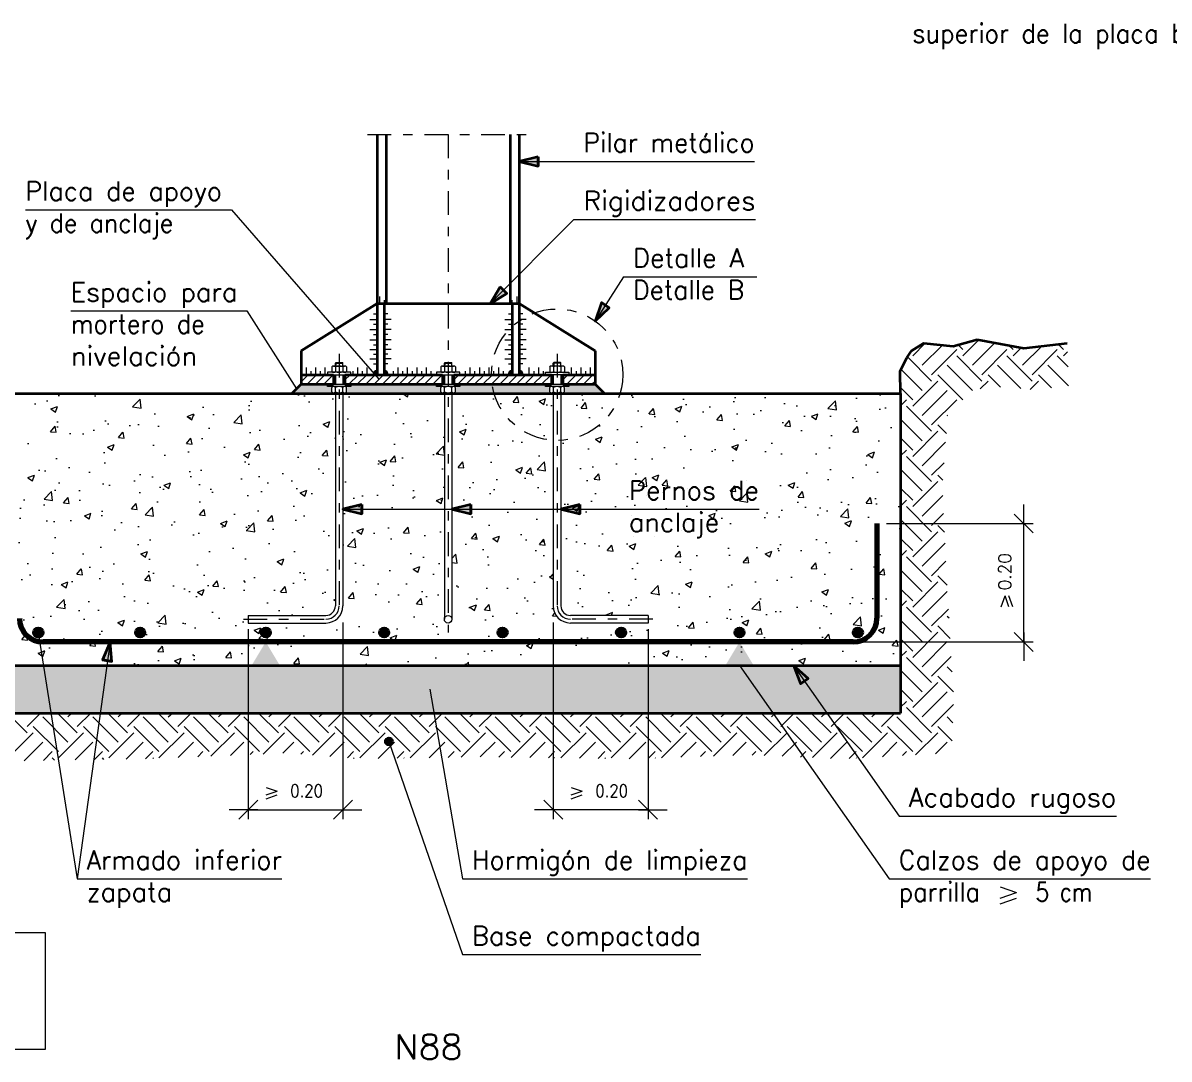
# Model space of a CAD drawing. Header units: millimetres. Extents: x -252 to 259, y -4 to 137.
# Drawn here: x -151.05 to -138.96, y 90.04 to 100.97 of the extents above; entities that cross this region are included whole.
import ezdxf
from ezdxf.enums import TextEntityAlignment as Align

# ---------------------------------------------------------------- set-up
doc = ezdxf.new("R2010")
doc.units = ezdxf.units.MM
doc.linetypes.add('DASHDOT', pattern=[0.5, 0.25, -0.125, 0, -0.125])
for name, color, linetype, lineweight in [('0-CYPE0', 1, 'Continuous', 13), ('0-CYPE1', 2, 'Continuous', 18), ('0-CYPE2', 4, 'Continuous', 35), ('0-CYPE4', 6, 'Continuous', 70), ('CIM_REFEREN', 2, 'Continuous', 0), ('TABLAS', 1, 'Continuous', 0)]:
    doc.layers.add(name, color=color, linetype=linetype, lineweight=lineweight)
doc.styles.add('CYPETXT', font='romans__.ttf', dxfattribs={"height": 0.2})

msp = doc.modelspace()

# ---------------------------------------------------------------- hatches: boundary and pattern name
at = {"layer": '0-CYPE0'}
h = msp.add_hatch(dxfattribs=at)
h.set_pattern_fill('ID2', color=256, style=0, pattern_type=2)
h.set_pattern_definition([(0, (-158.497986, 8.530173), (0.01094, 0.021875), [0, -0.021875])])
h.paths.add_polyline_path([(-145.014, 97.162), (-145.291, 97.162), (-145.291, 97.136), (-145.337, 97.127), (-145.337, 97.062), (-144.914, 97.062)], flags=0)
h.paths.add_polyline_path([(-145.538, 97.162), (-146.441, 97.162), (-146.441, 97.136), (-146.487, 97.127), (-146.487, 97.071), (-145.492, 97.071), (-145.492, 97.127), (-145.538, 97.136)], flags=0)
h.paths.add_polyline_path([(-146.688, 97.162), (-147.591, 97.162), (-147.591, 97.136), (-147.637, 97.127), (-147.637, 97.062), (-146.642, 97.062), (-146.642, 97.127), (-146.688, 97.136)], flags=0)
h.paths.add_polyline_path([(-147.838, 97.162), (-148.114, 97.162), (-148.214, 97.062), (-147.792, 97.062), (-147.792, 97.127), (-147.838, 97.136)], flags=0)
h = msp.add_hatch(dxfattribs=at)
h.set_pattern_fill('ID3', color=256, style=0, pattern_type=2)
h.set_pattern_definition([(50, (-158.498, 8.5302), (0.71726, -0.06275), [0.075, -0.825]), (355, (-158.498, 8.5302), (-0.13875, 0.75219), [0.06, -0.66]), (100.4514, (-158.4382, 8.52494), (0.57851, 0.68944), [0.06374, -0.70114]), (46.1842, (-158.498, 8.7302), (1.06724, -0.16552), [0.1125, -1.2375]), (96.6356, (-158.409, 8.7164), (0.934665, 0.97412), [0.09561, -1.051715]), (351.1842, (-158.498, 8.7302), (0.93466, 0.97412), [0.09, -0.99]), (21, (-158.398, 8.6802), (0.596905, -0.40262), [0.075, -0.825]), (326, (-158.398, 8.6802), (0.243315, 0.72515), [0.06, -0.66]), (71.4514, (-158.34825, 8.6466), (0.840225, 0.32253), [0.06374, -0.70114]), (37.49997, (-158.49799, 8.53017), (0.01216, 0.332895), [0, -0.652, 0, -0.67, 0, -0.6625]), (7.5, (-158.498, 8.53017), (0.26307, 0.39441), [0, -0.382, 0, -0.637, 0, -0.2525]), (327.49998, (-158.72099, 8.53017), (0.53382, -0.022555), [0, -0.25, 0, -0.78, 0, -1.035]), (317.5, (-158.821, 8.53017), (0.583185, 0.100105), [0, -0.325, 0, -0.518, 0, -0.735])])
h.paths.add_polyline_path([(-144.454, 94.441), (-145.454, 94.441), (-145.454, 94.191), (-144.454, 94.191)], flags=0)
h.paths.add_polyline_path([(-145.454, 94.441), (-147.674, 94.441), (-147.674, 94.191), (-145.454, 94.191)], flags=0)
h.paths.add_polyline_path([(-144.75, 97.062), (-145.374, 97.062), (-145.374, 96.569), (-145.235, 96.591), (-145.103, 96.641), (-144.984, 96.717), (-144.883, 96.815), (-144.804, 96.931)], flags=0)
h.paths.add_polyline_path([(-145.454, 97.062), (-146.079, 97.062), (-146.025, 96.931), (-145.946, 96.815), (-145.845, 96.717), (-145.726, 96.641), (-145.594, 96.591), (-145.454, 96.569)], flags=0)
h.paths.add_polyline_path([(-145.454, 96.569), (-145.594, 96.591), (-145.726, 96.641), (-145.845, 96.717), (-145.946, 96.815), (-146.025, 96.931), (-146.079, 97.062), (-146.524, 97.062), (-146.524, 95.842), (-145.454, 95.842)], flags=0)
h.paths.add_polyline_path([(-146.604, 97.062), (-147.674, 97.062), (-147.674, 95.842), (-146.604, 95.842)], flags=0)
h.paths.add_polyline_path([(-147.674, 94.441), (-148.674, 94.441), (-148.674, 94.191), (-147.674, 94.191)], flags=0)
h.paths.add_polyline_path([(-148.674, 94.441), (-150.13, 94.441), (-150.165, 94.191), (-148.674, 94.191)], flags=0)
h.paths.add_polyline_path([(-150.13, 94.441), (-150.839, 94.441), (-150.874, 94.443), (-150.834, 94.191), (-150.165, 94.191)], flags=0)
h.paths.add_polyline_path([(-142.264, 94.541), (-142.264, 94.546), (-142.262, 94.551), (-142.26, 94.555), (-142.256, 94.559), (-142.252, 94.562), (-142.247, 94.565), (-142.242, 94.566), (-142.237, 94.566), (-142.232, 94.565), (-142.227, 94.562), (-142.223, 94.559), (-142.219, 94.555), (-142.217, 94.551), (-142.215, 94.546), (-142.214, 94.541), (-142.215, 94.536), (-142.217, 94.531), (-142.219, 94.526), (-142.223, 94.522), (-142.227, 94.519), (-142.232, 94.517), (-142.237, 94.516), (-142.242, 94.516), (-142.247, 94.517), (-142.252, 94.519), (-142.256, 94.522), (-142.26, 94.526), (-142.262, 94.531), (-142.264, 94.536)], flags=0)
h.paths.add_polyline_path([(-143.514, 94.541), (-143.514, 94.546), (-143.512, 94.551), (-143.51, 94.555), (-143.506, 94.559), (-143.502, 94.562), (-143.497, 94.565), (-143.492, 94.566), (-143.487, 94.566), (-143.482, 94.565), (-143.477, 94.562), (-143.473, 94.559), (-143.469, 94.555), (-143.467, 94.551), (-143.465, 94.546), (-143.464, 94.541), (-143.465, 94.536), (-143.467, 94.531), (-143.469, 94.526), (-143.473, 94.522), (-143.477, 94.519), (-143.482, 94.517), (-143.487, 94.516), (-143.492, 94.516), (-143.497, 94.517), (-143.502, 94.519), (-143.506, 94.522), (-143.51, 94.526), (-143.512, 94.531), (-143.514, 94.536)], flags=0)
h.paths.add_polyline_path([(-144.714, 94.541), (-144.715, 94.536), (-144.717, 94.531), (-144.719, 94.526), (-144.723, 94.522), (-144.727, 94.519), (-144.732, 94.517), (-144.737, 94.516), (-144.742, 94.516), (-144.747, 94.517), (-144.752, 94.519), (-144.756, 94.522), (-144.76, 94.526), (-144.762, 94.531), (-144.764, 94.536), (-144.764, 94.541), (-144.764, 94.546), (-144.762, 94.551), (-144.76, 94.555), (-144.756, 94.559), (-144.752, 94.562), (-144.747, 94.565), (-144.742, 94.566), (-144.737, 94.566), (-144.732, 94.565), (-144.727, 94.562), (-144.723, 94.559), (-144.719, 94.555), (-144.717, 94.551), (-144.715, 94.546)], flags=0)
h.paths.add_polyline_path([(-145.964, 94.541), (-145.965, 94.536), (-145.967, 94.531), (-145.969, 94.526), (-145.973, 94.522), (-145.977, 94.519), (-145.982, 94.517), (-145.987, 94.516), (-145.992, 94.516), (-145.997, 94.517), (-146.002, 94.519), (-146.006, 94.522), (-146.01, 94.526), (-146.012, 94.531), (-146.014, 94.536), (-146.014, 94.541), (-146.014, 94.546), (-146.012, 94.551), (-146.01, 94.555), (-146.006, 94.559), (-146.002, 94.562), (-145.997, 94.565), (-145.992, 94.566), (-145.987, 94.566), (-145.982, 94.565), (-145.977, 94.562), (-145.973, 94.559), (-145.969, 94.555), (-145.967, 94.551), (-145.965, 94.546)], flags=0)
h.paths.add_polyline_path([(-147.214, 94.541), (-147.215, 94.536), (-147.217, 94.531), (-147.219, 94.526), (-147.223, 94.522), (-147.227, 94.519), (-147.232, 94.517), (-147.237, 94.516), (-147.242, 94.516), (-147.247, 94.517), (-147.252, 94.519), (-147.256, 94.522), (-147.26, 94.526), (-147.262, 94.531), (-147.264, 94.536), (-147.264, 94.541), (-147.264, 94.546), (-147.262, 94.551), (-147.26, 94.555), (-147.256, 94.559), (-147.252, 94.562), (-147.247, 94.565), (-147.242, 94.566), (-147.237, 94.566), (-147.232, 94.565), (-147.227, 94.562), (-147.223, 94.559), (-147.219, 94.555), (-147.217, 94.551), (-147.215, 94.546)], flags=0)
h.paths.add_polyline_path([(-148.464, 94.541), (-148.465, 94.536), (-148.467, 94.531), (-148.469, 94.526), (-148.473, 94.522), (-148.477, 94.519), (-148.482, 94.517), (-148.487, 94.516), (-148.492, 94.516), (-148.497, 94.517), (-148.502, 94.519), (-148.506, 94.522), (-148.51, 94.526), (-148.512, 94.531), (-148.514, 94.536), (-148.514, 94.541), (-148.514, 94.546), (-148.512, 94.551), (-148.51, 94.555), (-148.506, 94.559), (-148.502, 94.562), (-148.497, 94.565), (-148.492, 94.566), (-148.487, 94.566), (-148.482, 94.565), (-148.477, 94.562), (-148.473, 94.559), (-148.469, 94.555), (-148.467, 94.551), (-148.465, 94.546)], flags=0)
h.paths.add_polyline_path([(-149.789, 94.541), (-149.79, 94.536), (-149.792, 94.531), (-149.794, 94.526), (-149.798, 94.522), (-149.802, 94.519), (-149.807, 94.517), (-149.812, 94.516), (-149.817, 94.516), (-149.822, 94.517), (-149.827, 94.519), (-149.831, 94.522), (-149.835, 94.526), (-149.837, 94.531), (-149.839, 94.536), (-149.839, 94.541), (-149.839, 94.546), (-149.837, 94.551), (-149.835, 94.555), (-149.831, 94.559), (-149.827, 94.562), (-149.822, 94.565), (-149.817, 94.566), (-149.812, 94.566), (-149.807, 94.565), (-149.802, 94.562), (-149.798, 94.559), (-149.794, 94.555), (-149.792, 94.551), (-149.79, 94.546)], flags=0)
h.paths.add_polyline_path([(-147.754, 97.062), (-151.339, 97.062), (-151.339, 94.191), (-150.834, 94.191), (-150.886, 94.516), (-150.891, 94.516), (-150.896, 94.517), (-150.901, 94.519), (-150.906, 94.522), (-150.909, 94.526), (-150.912, 94.53), (-150.914, 94.535), (-150.914, 94.541), (-150.914, 94.546), (-150.912, 94.551), (-150.91, 94.555), (-150.906, 94.559), (-150.902, 94.562), (-150.897, 94.565), (-150.892, 94.566), (-150.887, 94.566), (-150.882, 94.565), (-150.877, 94.562), (-150.873, 94.559), (-150.869, 94.555), (-150.867, 94.551), (-150.865, 94.546), (-150.864, 94.541), (-150.865, 94.536), (-150.866, 94.531), (-150.869, 94.526), (-150.872, 94.523), (-150.876, 94.52), (-150.881, 94.517), (-150.886, 94.516), (-150.874, 94.443), (-150.839, 94.441), (-144.454, 94.441), (-144.454, 94.191), (-141.789, 94.191), (-141.789, 97.062), (-144.75, 97.062), (-144.804, 96.931), (-144.883, 96.815), (-144.984, 96.717), (-145.103, 96.641), (-145.235, 96.591), (-145.374, 96.569), (-145.374, 94.821), (-145.372, 94.798), (-145.365, 94.777), (-145.353, 94.758), (-145.337, 94.743), (-145.318, 94.731), (-145.297, 94.723), (-145.274, 94.721), (-144.454, 94.721), (-144.454, 94.641), (-145.274, 94.641), (-145.315, 94.645), (-145.353, 94.659), (-145.387, 94.68), (-145.415, 94.709), (-145.437, 94.743), (-145.45, 94.781), (-145.454, 94.821), (-145.454, 95.842), (-146.524, 95.842), (-146.524, 94.681), (-146.525, 94.672), (-146.528, 94.664), (-146.532, 94.657), (-146.538, 94.651), (-146.544, 94.646), (-146.552, 94.643), (-146.56, 94.641), (-146.569, 94.641), (-146.577, 94.643), (-146.584, 94.646), (-146.591, 94.651), (-146.597, 94.657), (-146.601, 94.664), (-146.604, 94.672), (-146.604, 94.681), (-146.604, 95.842), (-147.674, 95.842), (-147.674, 94.821), (-147.679, 94.781), (-147.692, 94.743), (-147.714, 94.709), (-147.742, 94.68), (-147.776, 94.659), (-147.814, 94.645), (-147.854, 94.641), (-148.674, 94.641), (-148.674, 94.721), (-147.854, 94.721), (-147.832, 94.723), (-147.811, 94.731), (-147.792, 94.743), (-147.776, 94.758), (-147.764, 94.777), (-147.757, 94.798), (-147.754, 94.821)], flags=0)
h = msp.add_hatch(dxfattribs=at)
h.set_pattern_fill('ID4', color=256, style=0, pattern_type=2)
h.set_pattern_definition([(37.49997, (-158.49799, 8.53017), (-0.004725, 0.14451), [0, -0.114, 0, -0.1275, 0, -0.121875]), (7.50002, (-158.49799, 8.53017), (0.132735, 0.21166), [0, -0.0615, 0, -0.10275, 0, -0.039375]), (327.49998, (-158.59024, 8.53017), (0.23356, 0.000425), [0, -0.0375, 0, -0.135, 0, -0.17625]), (317.49998, (-158.59024, 8.53017), (0.22546, 0.065825), [0, -0.01875, 0, -0.0885, 0, -0.10125])])
h.paths.add_polyline_path([(-141.789, 94.191), (-142.92, 94.191), (-142.569, 93.691), (-141.789, 93.691)], flags=0)
h.paths.add_polyline_path([(-142.92, 94.191), (-143.489, 94.191), (-143.138, 93.691), (-142.569, 93.691)], flags=0)
h.paths.add_polyline_path([(-143.489, 94.191), (-144.454, 94.191), (-144.454, 93.691), (-143.138, 93.691)], flags=0)
h.paths.add_polyline_path([(-144.454, 94.191), (-145.454, 94.191), (-145.454, 93.691), (-144.454, 93.691)], flags=0)
h.paths.add_polyline_path([(-145.454, 94.191), (-147.674, 94.191), (-147.674, 93.691), (-145.454, 93.691)], flags=0)
h.paths.add_polyline_path([(-147.674, 94.191), (-148.674, 94.191), (-148.674, 93.691), (-147.674, 93.691)], flags=0)
h.paths.add_polyline_path([(-148.674, 94.191), (-150.165, 94.191), (-150.235, 93.691), (-148.674, 93.691)], flags=0)
h.paths.add_polyline_path([(-150.165, 94.191), (-150.834, 94.191), (-150.755, 93.691), (-150.235, 93.691)], flags=0)
h.paths.add_polyline_path([(-150.834, 94.191), (-151.339, 94.191), (-151.339, 93.691), (-150.755, 93.691)], flags=0)
at = {"layer": '0-CYPE1'}
h = msp.add_hatch(color=256, dxfattribs=at)
edge = h.paths.add_edge_path(flags=0)
edge.add_line((-147.314, 97.262), (-147.314, 97.304))
edge.add_arc((-147.314, 97.262), 0.0422, 90, 180)
edge.add_line((-147.357, 97.262), (-147.314, 97.262))
h = msp.add_hatch(color=256, dxfattribs=at)
edge = h.paths.add_edge_path(flags=0)
edge.add_line((-147.239, 97.262), (-147.197, 97.262))
edge.add_arc((-147.239, 97.262), 0.0422, 360, 450)
edge.add_line((-147.239, 97.304), (-147.239, 97.262))
h = msp.add_hatch(color=256, dxfattribs=at)
edge = h.paths.add_edge_path(flags=0)
edge.add_line((-145.889, 97.262), (-145.889, 97.304))
edge.add_arc((-145.889, 97.262), 0.0422, 90, 180)
edge.add_line((-145.932, 97.262), (-145.889, 97.262))
h = msp.add_hatch(color=256, dxfattribs=at)
edge = h.paths.add_edge_path(flags=0)
edge.add_line((-145.814, 97.262), (-145.772, 97.262))
edge.add_arc((-145.814, 97.262), 0.0422, 360, 450)
edge.add_line((-145.814, 97.304), (-145.814, 97.262))
at = {"layer": '0-CYPE2'}
for points in [[(-145.615, 99.562), (-145.815, 99.512), (-145.615, 99.462)], [(-146.014, 98.188), (-146.119, 98.011), (-145.943, 98.118)], [(-144.947, 98.023), (-145.013, 97.828), (-144.863, 97.969)], [(-147.475, 95.892), (-147.675, 95.842), (-147.475, 95.792)], [(-146.324, 95.892), (-146.524, 95.842), (-146.324, 95.792)], [(-145.174, 95.892), (-145.374, 95.842), (-145.174, 95.792)], [(-150.114, 94.235), (-150.13, 94.441), (-150.213, 94.252)], [(-142.764, 94.056), (-142.92, 94.191), (-142.846, 93.998)]]:
    msp.add_hatch(color=256, dxfattribs=at).paths.add_polyline_path(points, flags=0)
h = msp.add_hatch(color=256, dxfattribs=at)
edge = h.paths.add_edge_path(flags=0)
edge.add_arc((-150.889, 94.541), 0.05, 0, 360)
h = msp.add_hatch(color=256, dxfattribs=at)
edge = h.paths.add_edge_path(flags=0)
edge.add_arc((-149.814, 94.541), 0.05, 0, 360)
h = msp.add_hatch(color=256, dxfattribs=at)
edge = h.paths.add_edge_path(flags=0)
edge.add_arc((-148.489, 94.541), 0.05, 0, 360)
h = msp.add_hatch(color=256, dxfattribs=at)
edge = h.paths.add_edge_path(flags=0)
edge.add_arc((-147.239, 94.541), 0.05, 0, 360)
h = msp.add_hatch(color=256, dxfattribs=at)
edge = h.paths.add_edge_path(flags=0)
edge.add_arc((-145.989, 94.541), 0.05, 0, 360)
h = msp.add_hatch(color=256, dxfattribs=at)
edge = h.paths.add_edge_path(flags=0)
edge.add_arc((-144.739, 94.541), 0.05, 0, 360)
h = msp.add_hatch(color=256, dxfattribs=at)
edge = h.paths.add_edge_path(flags=0)
edge.add_arc((-143.489, 94.541), 0.05, 0, 360)
h = msp.add_hatch(color=256, dxfattribs=at)
edge = h.paths.add_edge_path(flags=0)
edge.add_arc((-142.239, 94.541), 0.05, 0, 360)
h = msp.add_hatch(color=256, dxfattribs=at)
edge = h.paths.add_edge_path(flags=0)
edge.add_arc((-147.189, 93.391), 0.0375, 0, 360)

# ---------------------------------------------------------------- linework, layer by layer
at = {"layer": '0-CYPE0'}
for p, q in [((-141.131, 97.46), (-140.962, 97.629)), ((-141.661, 97.46), (-141.529, 97.593)), ((-141.562, 97.361), (-141.347, 97.575)), ((-141.462, 97.262), (-141.197, 97.527)), ((-141.131, 97.527), (-141.182, 97.578)), ((-141.031, 97.361), (-140.794, 97.598)), ((-140.932, 97.262), (-140.667, 97.527)), ((-140.6, 97.527), (-140.645, 97.571)), ((-140.6, 97.46), (-140.514, 97.547)), ((-140.501, 97.361), (-140.298, 97.564)), ((-140.401, 97.262), (-140.136, 97.527)), ((-140.07, 97.527), (-140.126, 97.583)), ((-140.07, 97.46), (-140.026, 97.504)), ((-147.754, 97.384), (-147.749, 97.389)), ((-147.754, 97.352), (-147.754, 97.384)), ((-147.754, 97.384), (-147.674, 97.384)), ((-147.749, 97.389), (-147.749, 97.352)), ((-147.749, 97.389), (-147.679, 97.389)), ((-147.679, 97.389), (-147.679, 97.352)), ((-147.674, 97.384), (-147.679, 97.389)), ((-147.674, 97.352), (-147.674, 97.384)), ((-146.604, 97.384), (-146.599, 97.389)), ((-146.604, 97.352), (-146.604, 97.384)), ((-146.604, 97.384), (-146.524, 97.384)), ((-146.599, 97.389), (-146.599, 97.352)), ((-146.599, 97.389), (-146.529, 97.389)), ((-146.529, 97.389), (-146.529, 97.352)), ((-146.524, 97.384), (-146.529, 97.389)), ((-146.524, 97.352), (-146.524, 97.384)), ((-145.454, 97.384), (-145.449, 97.389)), ((-145.454, 97.352), (-145.454, 97.384)), ((-145.374, 97.384), (-145.454, 97.384)), ((-145.449, 97.389), (-145.449, 97.352)), ((-145.379, 97.389), (-145.449, 97.389)), ((-145.379, 97.389), (-145.379, 97.352)), ((-145.374, 97.384), (-145.379, 97.389)), ((-145.374, 97.352), (-145.374, 97.384)), ((-141.462, 97.195), (-141.717, 97.45)), ((-140.932, 97.195), (-141.197, 97.46)), ((-140.401, 97.195), (-140.667, 97.46)), ((-140.019, 97.343), (-140.136, 97.46)), ((-148.114, 97.188), (-148.041, 97.262)), ((-148.052, 97.162), (-147.952, 97.262)), ((-147.964, 97.162), (-147.864, 97.262)), ((-147.876, 97.162), (-147.776, 97.262)), ((-147.792, 97.343), (-147.792, 97.296)), ((-147.773, 97.352), (-147.656, 97.352)), ((-147.753, 97.343), (-147.753, 97.296)), ((-147.675, 97.343), (-147.675, 97.296)), ((-147.655, 97.206), (-147.599, 97.262)), ((-147.637, 97.343), (-147.637, 97.296)), ((-147.611, 97.162), (-147.511, 97.262)), ((-147.523, 97.162), (-147.423, 97.262)), ((-147.434, 97.162), (-147.334, 97.262)), ((-147.346, 97.162), (-147.246, 97.262)), ((-147.257, 97.162), (-147.157, 97.262)), ((-147.169, 97.162), (-147.069, 97.262)), ((-147.081, 97.162), (-146.981, 97.262)), ((-146.992, 97.162), (-146.892, 97.262)), ((-146.904, 97.162), (-146.804, 97.262)), ((-146.815, 97.162), (-146.715, 97.262)), ((-146.727, 97.162), (-146.627, 97.262)), ((-146.642, 97.343), (-146.642, 97.296)), ((-146.623, 97.352), (-146.506, 97.352)), ((-146.603, 97.343), (-146.603, 97.296)), ((-146.525, 97.343), (-146.525, 97.296)), ((-146.505, 97.207), (-146.45, 97.262)), ((-146.487, 97.343), (-146.487, 97.296)), ((-146.462, 97.162), (-146.362, 97.262)), ((-146.374, 97.162), (-146.274, 97.262)), ((-146.285, 97.162), (-146.185, 97.262)), ((-146.197, 97.162), (-146.097, 97.262)), ((-146.108, 97.162), (-146.008, 97.262)), ((-146.02, 97.162), (-145.92, 97.262)), ((-145.932, 97.162), (-145.832, 97.262)), ((-145.843, 97.162), (-145.743, 97.262)), ((-145.755, 97.162), (-145.655, 97.262)), ((-145.666, 97.162), (-145.566, 97.262)), ((-145.578, 97.162), (-145.478, 97.262)), ((-145.492, 97.343), (-145.492, 97.296)), ((-145.356, 97.352), (-145.473, 97.352)), ((-145.453, 97.343), (-145.453, 97.296)), ((-145.375, 97.343), (-145.375, 97.296)), ((-145.355, 97.208), (-145.301, 97.262)), ((-145.337, 97.343), (-145.337, 97.296)), ((-145.313, 97.162), (-145.213, 97.262)), ((-145.224, 97.162), (-145.124, 97.262)), ((-145.136, 97.162), (-145.036, 97.262)), ((-141.562, 97.096), (-141.784, 97.318)), ((-141.131, 96.996), (-141.396, 97.262)), ((-141.031, 97.096), (-141.296, 97.361)), ((-140.735, 97.131), (-140.866, 97.262)), ((-140.52, 97.115), (-140.766, 97.361)), ((-140.197, 97.123), (-140.335, 97.262)), ((-140.018, 97.143), (-140.236, 97.361)), ((-147.787, 97.162), (-147.774, 97.175)), ((-146.639, 97.162), (-146.624, 97.177)), ((-145.49, 97.162), (-145.474, 97.178)), ((-145.048, 97.162), (-145.014, 97.195)), ((-141.661, 96.93), (-141.396, 97.195)), ((-140.948, 97.113), (-140.866, 97.195)), ((-140.423, 97.107), (-140.335, 97.195)), ((-147.792, 97.08), (-147.792, 97.127)), ((-147.773, 97.071), (-147.656, 97.071)), ((-147.753, 97.08), (-147.753, 97.127)), ((-147.675, 97.08), (-147.675, 97.127)), ((-147.637, 97.08), (-147.637, 97.127)), ((-146.642, 97.08), (-146.642, 97.127)), ((-146.623, 97.071), (-146.506, 97.071)), ((-146.603, 97.08), (-146.603, 97.127)), ((-146.525, 97.08), (-146.525, 97.127)), ((-146.487, 97.08), (-146.487, 97.127)), ((-145.492, 97.08), (-145.492, 97.127)), ((-145.473, 97.071), (-145.356, 97.071)), ((-145.453, 97.08), (-145.453, 97.127)), ((-145.375, 97.08), (-145.375, 97.127)), ((-145.337, 97.08), (-145.337, 97.127)), ((-141.661, 96.996), (-141.79, 97.126)), ((-141.562, 96.831), (-141.296, 97.096)), ((-141.789, 96.934), (-141.727, 96.996)), ((-141.462, 96.665), (-141.727, 96.93)), ((-141.462, 96.731), (-141.197, 96.996)), ((-141.562, 96.565), (-141.789, 96.793)), ((-141.292, 96.826), (-141.296, 96.831)), ((-141.661, 96.4), (-141.396, 96.665)), ((-141.306, 96.642), (-141.396, 96.731)), ((-141.661, 96.466), (-141.789, 96.594)), ((-141.562, 96.3), (-141.314, 96.548)), ((-141.789, 96.404), (-141.727, 96.466)), ((-141.462, 96.135), (-141.727, 96.4)), ((-141.462, 96.201), (-141.33, 96.333)), ((-141.562, 96.035), (-141.789, 96.263)), ((-141.344, 96.149), (-141.396, 96.201)), ((-141.661, 95.936), (-141.789, 96.064)), ((-141.661, 95.869), (-141.396, 96.135)), ((-141.789, 95.874), (-141.727, 95.936)), ((-141.562, 95.77), (-141.344, 95.988)), ((-141.462, 95.604), (-141.727, 95.869)), ((-141.562, 95.505), (-141.789, 95.733)), ((-141.462, 95.671), (-141.335, 95.798)), ((-141.661, 95.339), (-141.396, 95.604)), ((-141.325, 95.6), (-141.396, 95.671)), ((-141.661, 95.405), (-141.789, 95.534)), ((-141.562, 95.24), (-141.319, 95.482)), ((-141.789, 95.343), (-141.727, 95.405)), ((-141.462, 95.074), (-141.727, 95.339)), ((-141.562, 94.974), (-141.789, 95.202)), ((-141.462, 95.14), (-141.31, 95.293)), ((-141.297, 95.042), (-141.396, 95.14)), ((-141.661, 94.875), (-141.789, 95.003)), ((-141.661, 94.809), (-141.396, 95.074)), ((-141.562, 94.709), (-141.296, 94.974)), ((-141.789, 94.813), (-141.727, 94.875)), ((-141.462, 94.544), (-141.727, 94.809)), ((-141.462, 94.61), (-141.284, 94.788)), ((-141.562, 94.444), (-141.789, 94.672)), ((-141.265, 94.479), (-141.396, 94.61)), ((-141.278, 94.691), (-141.296, 94.709)), ((-141.661, 94.345), (-141.789, 94.473)), ((-141.661, 94.278), (-141.396, 94.544)), ((-141.562, 94.179), (-141.296, 94.444)), ((-141.789, 94.283), (-141.727, 94.345)), ((-141.462, 94.013), (-141.727, 94.278)), ((-141.462, 94.08), (-141.254, 94.288)), ((-141.562, 93.914), (-141.789, 94.142)), ((-141.244, 94.126), (-141.296, 94.179)), ((-141.661, 93.748), (-141.396, 94.013)), ((-141.231, 93.914), (-141.396, 94.08)), ((-141.661, 93.814), (-141.789, 93.943)), ((-141.562, 93.649), (-141.296, 93.914)), ((-141.789, 93.752), (-141.727, 93.814)), ((-141.462, 93.483), (-141.727, 93.748)), ((-141.462, 93.549), (-141.23, 93.782)), ((-151.008, 93.483), (-151.216, 93.691)), ((-151.008, 93.549), (-150.867, 93.691)), ((-150.577, 93.383), (-150.842, 93.649)), ((-150.478, 93.483), (-150.686, 93.691)), ((-150.577, 93.649), (-150.535, 93.691)), ((-150.478, 93.549), (-150.336, 93.691)), ((-150.047, 93.383), (-150.312, 93.649)), ((-149.947, 93.483), (-150.155, 93.691)), ((-150.047, 93.649), (-150.005, 93.691)), ((-149.947, 93.549), (-149.806, 93.691)), ((-149.517, 93.383), (-149.782, 93.649)), ((-149.417, 93.483), (-149.625, 93.691)), ((-149.517, 93.649), (-149.474, 93.691)), ((-149.417, 93.549), (-149.276, 93.691)), ((-148.986, 93.383), (-149.251, 93.649)), ((-148.887, 93.483), (-149.095, 93.691)), ((-148.986, 93.649), (-148.944, 93.691)), ((-148.887, 93.549), (-148.745, 93.691)), ((-148.456, 93.383), (-148.721, 93.649)), ((-148.356, 93.483), (-148.564, 93.691)), ((-148.456, 93.649), (-148.414, 93.691)), ((-148.356, 93.549), (-148.215, 93.691)), ((-147.926, 93.383), (-148.191, 93.649)), ((-147.826, 93.483), (-148.034, 93.691)), ((-147.926, 93.649), (-147.883, 93.691)), ((-147.826, 93.549), (-147.685, 93.691)), ((-147.395, 93.383), (-147.66, 93.649)), ((-147.296, 93.483), (-147.504, 93.691)), ((-147.395, 93.649), (-147.353, 93.691)), ((-147.296, 93.549), (-147.154, 93.691)), ((-146.865, 93.383), (-147.13, 93.649)), ((-146.765, 93.483), (-146.973, 93.691)), ((-146.865, 93.649), (-146.823, 93.691)), ((-146.765, 93.549), (-146.624, 93.691)), ((-146.335, 93.383), (-146.6, 93.649)), ((-146.235, 93.483), (-146.443, 93.691)), ((-146.335, 93.649), (-146.292, 93.691)), ((-146.235, 93.549), (-146.094, 93.691)), ((-145.804, 93.383), (-146.069, 93.649)), ((-145.705, 93.483), (-145.913, 93.691)), ((-145.804, 93.649), (-145.762, 93.691)), ((-145.705, 93.549), (-145.563, 93.691)), ((-145.274, 93.383), (-145.539, 93.649)), ((-145.174, 93.483), (-145.382, 93.691)), ((-145.274, 93.649), (-145.232, 93.691)), ((-145.174, 93.549), (-145.033, 93.691)), ((-144.744, 93.383), (-145.009, 93.649)), ((-144.644, 93.483), (-144.852, 93.691)), ((-144.744, 93.649), (-144.701, 93.691)), ((-144.644, 93.549), (-144.503, 93.691)), ((-144.213, 93.383), (-144.478, 93.649)), ((-144.114, 93.483), (-144.322, 93.691)), ((-144.213, 93.649), (-144.171, 93.691)), ((-144.114, 93.549), (-143.972, 93.691)), ((-143.683, 93.383), (-143.948, 93.649)), ((-143.583, 93.483), (-143.791, 93.691)), ((-143.683, 93.649), (-143.641, 93.691)), ((-143.583, 93.549), (-143.442, 93.691)), ((-143.153, 93.383), (-143.418, 93.649)), ((-143.053, 93.483), (-143.261, 93.691)), ((-143.153, 93.649), (-143.11, 93.691)), ((-143.053, 93.549), (-142.912, 93.691)), ((-142.622, 93.383), (-142.887, 93.649)), ((-142.523, 93.483), (-142.731, 93.691)), ((-142.622, 93.649), (-142.58, 93.691)), ((-142.523, 93.549), (-142.381, 93.691)), ((-142.092, 93.383), (-142.357, 93.649)), ((-141.992, 93.483), (-142.2, 93.691)), ((-142.092, 93.649), (-142.05, 93.691)), ((-141.992, 93.549), (-141.851, 93.691)), ((-141.562, 93.383), (-141.827, 93.649)), ((-141.236, 93.589), (-141.296, 93.649)), ((-150.677, 93.284), (-150.942, 93.549)), ((-150.146, 93.284), (-150.411, 93.549)), ((-149.616, 93.284), (-149.881, 93.549)), ((-149.086, 93.284), (-149.351, 93.549)), ((-148.555, 93.284), (-148.82, 93.549)), ((-148.025, 93.284), (-148.29, 93.549)), ((-147.495, 93.284), (-147.76, 93.549)), ((-146.964, 93.284), (-147.229, 93.549)), ((-146.434, 93.284), (-146.699, 93.549)), ((-145.904, 93.284), (-146.169, 93.549)), ((-145.373, 93.284), (-145.639, 93.549)), ((-144.843, 93.284), (-145.108, 93.549)), ((-144.313, 93.284), (-144.578, 93.549)), ((-143.782, 93.284), (-144.048, 93.549)), ((-143.252, 93.284), (-143.517, 93.549)), ((-142.722, 93.284), (-142.987, 93.549)), ((-142.191, 93.284), (-142.457, 93.549)), ((-141.661, 93.284), (-141.926, 93.549)), ((-141.243, 93.396), (-141.396, 93.549)), ((-151.207, 93.218), (-150.942, 93.483)), ((-151.038, 93.188), (-150.842, 93.383)), ((-150.677, 93.218), (-150.411, 93.483)), ((-150.499, 93.196), (-150.312, 93.383)), ((-150.146, 93.218), (-149.881, 93.483)), ((-149.961, 93.204), (-149.782, 93.383)), ((-149.616, 93.218), (-149.351, 93.483)), ((-149.414, 93.221), (-149.251, 93.383)), ((-149.068, 93.235), (-148.82, 93.483)), ((-148.861, 93.243), (-148.721, 93.383)), ((-148.516, 93.257), (-148.29, 93.483)), ((-148.308, 93.266), (-148.191, 93.383)), ((-147.995, 93.247), (-147.76, 93.483)), ((-147.811, 93.232), (-147.66, 93.383)), ((-147.495, 93.218), (-147.229, 93.483)), ((-147.303, 93.21), (-147.13, 93.383)), ((-146.964, 93.218), (-146.699, 93.483)), ((-146.764, 93.219), (-146.6, 93.383)), ((-146.427, 93.225), (-146.169, 93.483)), ((-146.226, 93.227), (-146.069, 93.383)), ((-145.899, 93.223), (-145.639, 93.483)), ((-145.702, 93.22), (-145.539, 93.383)), ((-145.373, 93.218), (-145.108, 93.483)), ((-145.179, 93.214), (-145.009, 93.383)), ((-144.843, 93.218), (-144.578, 93.483)), ((-144.654, 93.208), (-144.478, 93.383)), ((-144.312, 93.218), (-144.048, 93.483)), ((-144.107, 93.224), (-143.948, 93.383)), ((-143.765, 93.235), (-143.517, 93.483)), ((-143.56, 93.241), (-143.418, 93.383)), ((-143.227, 93.243), (-142.987, 93.483)), ((-143.037, 93.234), (-142.887, 93.383)), ((-142.719, 93.22), (-142.457, 93.483)), ((-142.529, 93.212), (-142.357, 93.383)), ((-142.19, 93.219), (-141.926, 93.483)), ((-141.98, 93.23), (-141.827, 93.383)), ((-141.631, 93.248), (-141.396, 93.483)), ((-141.421, 93.259), (-141.296, 93.383)), ((-150.836, 93.191), (-150.743, 93.284)), ((-150.297, 93.199), (-150.213, 93.284)), ((-149.759, 93.207), (-149.682, 93.284)), ((-149.207, 93.229), (-149.152, 93.284)), ((-148.654, 93.252), (-148.622, 93.284)), ((-148.118, 93.257), (-148.091, 93.284)), ((-147.627, 93.218), (-147.561, 93.284)), ((-147.101, 93.214), (-147.031, 93.284)), ((-146.562, 93.223), (-146.5, 93.284)), ((-146.03, 93.224), (-145.97, 93.284)), ((-145.506, 93.218), (-145.44, 93.284)), ((-144.982, 93.211), (-144.909, 93.284)), ((-144.449, 93.214), (-144.379, 93.284)), ((-143.902, 93.231), (-143.849, 93.284)), ((-143.355, 93.247), (-143.318, 93.284)), ((-142.846, 93.226), (-142.788, 93.284)), ((-142.33, 93.212), (-142.258, 93.284)), ((-141.77, 93.241), (-141.727, 93.284)), ((-150.718, 93.193), (-150.743, 93.218)), ((-150.196, 93.201), (-150.213, 93.218)), ((-149.675, 93.21), (-149.682, 93.218)), ((-147.555, 93.212), (-147.561, 93.218)), ((-147.028, 93.215), (-147.031, 93.218)), ((-145.439, 93.217), (-145.44, 93.218)), ((-144.902, 93.21), (-144.909, 93.218)), ((-144.377, 93.216), (-144.379, 93.218)), ((-142.256, 93.216), (-142.258, 93.218))]:
    msp.add_line(p, q, dxfattribs=at)
for centre, radius, start, end in [((-147.773, 97.327), 0.0255, 40.2078, 139.7922), ((-147.773, 97.313), 0.0255, 220.2078, 319.7922), ((-147.714, 97.264), 0.0885, 63.8714, 116.1286), ((-147.714, 97.376), 0.0885, 243.8713, 296.1287), ((-147.656, 97.327), 0.0255, 40.2078, 139.7922), ((-147.656, 97.313), 0.0255, 220.2078, 319.7922), ((-146.623, 97.327), 0.0255, 40.2078, 139.7922), ((-146.623, 97.313), 0.0255, 220.2078, 319.7922), ((-146.564, 97.264), 0.0885, 63.8714, 116.1286), ((-146.564, 97.376), 0.0885, 243.8713, 296.1287), ((-146.506, 97.327), 0.0255, 40.2078, 139.7922), ((-146.506, 97.313), 0.0255, 220.2078, 319.7922), ((-145.473, 97.327), 0.0255, 40.2078, 139.7922), ((-145.473, 97.313), 0.0255, 220.2078, 319.7922), ((-145.414, 97.264), 0.0885, 63.8714, 116.1286), ((-145.414, 97.376), 0.0885, 243.8713, 296.1287), ((-145.356, 97.327), 0.0255, 40.2078, 139.7922), ((-145.356, 97.313), 0.0255, 220.2078, 319.7922), ((-147.773, 97.111), 0.0255, 40.1729, 139.8271), ((-147.714, 97.048), 0.0885, 63.8714, 116.1286), ((-147.656, 97.111), 0.0255, 40.1729, 139.8271), ((-146.623, 97.111), 0.0255, 40.1729, 139.8271), ((-146.564, 97.048), 0.0885, 63.8714, 116.1286), ((-146.506, 97.111), 0.0255, 40.1729, 139.8271), ((-145.473, 97.111), 0.0255, 40.1729, 139.8271), ((-145.414, 97.048), 0.0885, 63.8714, 116.1286), ((-145.356, 97.111), 0.0255, 40.1729, 139.8271), ((-147.773, 97.097), 0.0255, 220.2078, 319.7922), ((-147.714, 97.16), 0.0885, 243.8713, 296.1287), ((-147.656, 97.097), 0.0255, 220.2078, 319.7922), ((-146.623, 97.097), 0.0255, 220.2078, 319.7922), ((-146.564, 97.16), 0.0885, 243.8713, 296.1287), ((-146.506, 97.097), 0.0255, 220.2078, 319.7922), ((-145.473, 97.097), 0.0255, 220.2078, 319.7922), ((-145.414, 97.16), 0.0885, 243.8713, 296.1287), ((-145.356, 97.097), 0.0255, 220.2078, 319.7922)]:
    msp.add_arc(centre, radius, start, end, dxfattribs=at)
at = {"layer": '0-CYPE1', "linetype": 'DASHDOT'}
for p, q in [((-147.414, 99.798), (-145.714, 99.798)), ((-146.564, 99.798), (-146.564, 94.541)), ((-147.714, 97.481), (-147.714, 94.821)), ((-145.414, 97.481), (-145.414, 94.821)), ((-148.724, 94.681), (-147.854, 94.681)), ((-144.404, 94.681), (-145.274, 94.681))]:
    msp.add_line(p, q, dxfattribs=at)
at = {"layer": '0-CYPE1'}
for p, q in [((-145.814, 99.512), (-145.236, 99.512)), ((-145.236, 99.512), (-143.33, 99.512)), ((-151.026, 99), (-148.85, 99)), ((-148.85, 99), (-147.295, 97.216)), ((-146.119, 98.012), (-145.236, 98.899)), ((-145.236, 98.899), (-143.321, 98.899)), ((-144.712, 98.295), (-145.013, 97.828)), ((-144.712, 98.295), (-143.307, 98.295)), ((-147.289, 98.087), (-147.289, 98.012)), ((-147.239, 98.049), (-147.239, 98.012)), ((-145.89, 98.049), (-145.89, 98.012)), ((-145.84, 98.087), (-145.84, 98.012)), ((-150.547, 97.935), (-148.689, 97.935)), ((-148.689, 97.935), (-148.164, 97.112)), ((-147.352, 97.903), (-147.314, 97.903)), ((-147.202, 97.903), (-147.239, 97.903)), ((-145.927, 97.903), (-145.889, 97.903)), ((-145.777, 97.903), (-145.814, 97.903)), ((-147.389, 97.845), (-147.314, 97.845)), ((-147.389, 97.737), (-147.314, 97.737)), ((-147.352, 97.795), (-147.314, 97.795)), ((-147.164, 97.845), (-147.239, 97.845)), ((-147.202, 97.795), (-147.239, 97.795)), ((-147.164, 97.737), (-147.239, 97.737)), ((-145.964, 97.845), (-145.889, 97.845)), ((-145.964, 97.737), (-145.889, 97.737)), ((-145.927, 97.795), (-145.889, 97.795)), ((-145.739, 97.845), (-145.814, 97.845)), ((-145.777, 97.795), (-145.814, 97.795)), ((-145.739, 97.737), (-145.814, 97.737)), ((-147.389, 97.628), (-147.314, 97.628)), ((-147.352, 97.687), (-147.314, 97.687)), ((-147.202, 97.687), (-147.239, 97.687)), ((-147.164, 97.628), (-147.239, 97.628)), ((-145.964, 97.628), (-145.889, 97.628)), ((-145.927, 97.687), (-145.889, 97.687)), ((-145.777, 97.687), (-145.814, 97.687)), ((-145.739, 97.628), (-145.814, 97.628)), ((-147.389, 97.528), (-147.314, 97.528)), ((-147.352, 97.578), (-147.314, 97.578)), ((-147.202, 97.578), (-147.239, 97.578)), ((-147.164, 97.528), (-147.239, 97.528)), ((-145.964, 97.528), (-145.889, 97.528)), ((-145.927, 97.578), (-145.889, 97.578)), ((-145.777, 97.578), (-145.814, 97.578)), ((-145.739, 97.528), (-145.814, 97.528)), ((-147.389, 97.428), (-147.314, 97.428)), ((-147.352, 97.478), (-147.314, 97.478)), ((-147.352, 97.378), (-147.314, 97.378)), ((-147.202, 97.478), (-147.239, 97.478)), ((-147.164, 97.428), (-147.239, 97.428)), ((-147.202, 97.378), (-147.239, 97.378)), ((-145.964, 97.428), (-145.889, 97.428)), ((-145.927, 97.478), (-145.889, 97.478)), ((-145.927, 97.378), (-145.889, 97.378)), ((-145.777, 97.478), (-145.814, 97.478)), ((-145.739, 97.428), (-145.814, 97.428)), ((-145.777, 97.378), (-145.814, 97.378)), ((-148.064, 97.337), (-148.064, 97.262)), ((-148.014, 97.299), (-148.014, 97.262)), ((-147.964, 97.337), (-147.964, 97.262)), ((-147.914, 97.299), (-147.914, 97.262)), ((-147.864, 97.337), (-147.864, 97.262)), ((-147.838, 97.287), (-147.838, 97.262)), ((-147.591, 97.287), (-147.838, 97.287)), ((-147.774, 97.262), (-147.655, 97.262)), ((-147.754, 97.262), (-147.754, 97.162)), ((-147.674, 97.262), (-147.674, 97.162)), ((-147.591, 97.262), (-147.591, 97.287)), ((-147.571, 97.299), (-147.571, 97.262)), ((-147.521, 97.337), (-147.521, 97.262)), ((-147.471, 97.299), (-147.471, 97.262)), ((-147.421, 97.337), (-147.421, 97.262)), ((-147.357, 97.262), (-147.314, 97.262)), ((-147.314, 97.262), (-147.314, 97.304)), ((-147.239, 97.304), (-147.239, 97.262)), ((-147.239, 97.262), (-147.197, 97.262)), ((-147.145, 97.299), (-147.145, 97.262)), ((-147.095, 97.337), (-147.095, 97.262)), ((-147.045, 97.299), (-147.045, 97.262)), ((-146.995, 97.337), (-146.995, 97.262)), ((-146.945, 97.299), (-146.945, 97.262)), ((-146.895, 97.337), (-146.895, 97.262)), ((-146.845, 97.299), (-146.845, 97.262)), ((-146.795, 97.337), (-146.795, 97.262)), ((-146.745, 97.299), (-146.745, 97.262)), ((-146.688, 97.287), (-146.688, 97.262)), ((-146.441, 97.287), (-146.688, 97.287)), ((-146.624, 97.262), (-146.505, 97.262)), ((-146.604, 97.262), (-146.604, 97.162)), ((-146.524, 97.262), (-146.524, 97.162)), ((-146.441, 97.262), (-146.441, 97.287)), ((-146.384, 97.299), (-146.384, 97.262)), ((-146.334, 97.337), (-146.334, 97.262)), ((-146.284, 97.299), (-146.284, 97.262)), ((-146.234, 97.337), (-146.234, 97.262)), ((-146.184, 97.299), (-146.184, 97.262)), ((-146.134, 97.337), (-146.134, 97.262)), ((-146.084, 97.299), (-146.084, 97.262)), ((-146.034, 97.337), (-146.034, 97.262)), ((-145.984, 97.299), (-145.984, 97.262)), ((-145.932, 97.262), (-145.889, 97.262)), ((-145.889, 97.262), (-145.889, 97.304)), ((-145.814, 97.304), (-145.814, 97.262)), ((-145.814, 97.262), (-145.772, 97.262)), ((-145.711, 97.337), (-145.711, 97.262)), ((-145.661, 97.299), (-145.661, 97.262)), ((-145.611, 97.337), (-145.611, 97.262)), ((-145.561, 97.299), (-145.561, 97.262)), ((-145.538, 97.262), (-145.538, 97.287)), ((-145.538, 97.287), (-145.291, 97.287)), ((-145.355, 97.262), (-145.474, 97.262)), ((-145.454, 97.262), (-145.454, 97.162)), ((-145.374, 97.262), (-145.374, 97.162)), ((-145.291, 97.287), (-145.291, 97.262)), ((-145.264, 97.337), (-145.264, 97.262)), ((-145.214, 97.299), (-145.214, 97.262)), ((-145.164, 97.337), (-145.164, 97.262)), ((-145.114, 97.299), (-145.114, 97.262)), ((-145.064, 97.337), (-145.064, 97.262)), ((-147.838, 97.136), (-147.838, 97.162)), ((-147.591, 97.136), (-147.838, 97.136)), ((-147.774, 97.162), (-147.655, 97.162)), ((-147.591, 97.162), (-147.591, 97.136)), ((-146.688, 97.136), (-146.688, 97.162)), ((-146.441, 97.136), (-146.688, 97.136)), ((-146.624, 97.162), (-146.505, 97.162)), ((-146.441, 97.162), (-146.441, 97.136)), ((-145.538, 97.136), (-145.538, 97.162)), ((-145.291, 97.136), (-145.538, 97.136)), ((-145.474, 97.162), (-145.355, 97.162)), ((-145.291, 97.162), (-145.291, 97.136)), ((-147.754, 97.071), (-147.754, 94.821)), ((-147.674, 97.071), (-147.674, 94.821)), ((-146.604, 97.071), (-146.604, 94.681)), ((-146.524, 97.071), (-146.524, 94.681)), ((-145.454, 97.071), (-145.454, 94.821)), ((-145.374, 97.071), (-145.374, 94.821)), ((-147.674, 95.842), (-144.757, 95.842)), ((-144.757, 95.842), (-143.283, 95.842)), ((-140.489, 95.591), (-140.489, 95.891)), ((-141.939, 95.691), (-140.389, 95.691)), ((-140.389, 95.591), (-140.589, 95.791)), ((-140.489, 94.441), (-140.489, 95.691)), ((-140.726, 94.812), (-140.686, 94.928)), ((-140.646, 94.812), (-140.686, 94.928)), ((-140.606, 94.812), (-140.646, 94.928)), ((-148.674, 94.721), (-147.854, 94.721)), ((-144.454, 94.721), (-145.274, 94.721)), ((-144.454, 94.721), (-144.454, 94.641)), ((-147.674, 94.645), (-147.674, 92.57)), ((-145.454, 94.645), (-145.454, 92.57)), ((-144.454, 94.641), (-145.274, 94.641)), ((-150.889, 94.541), (-150.479, 91.941)), ((-148.674, 94.575), (-148.674, 92.57)), ((-144.454, 94.575), (-144.454, 92.57)), ((-140.389, 94.341), (-140.589, 94.541)), ((-140.489, 94.541), (-140.489, 94.241)), ((-150.13, 94.441), (-150.479, 91.941)), ((-142.189, 94.441), (-140.389, 94.441)), ((-143.489, 94.191), (-141.909, 91.941)), ((-142.92, 94.191), (-141.804, 92.602)), ((-146.757, 93.941), (-146.413, 91.941)), ((-147.189, 93.391), (-146.413, 91.141)), ((-148.484, 92.906), (-148.368, 92.866)), ((-145.264, 92.906), (-145.148, 92.866)), ((-148.484, 92.826), (-148.368, 92.866)), ((-148.484, 92.786), (-148.368, 92.826)), ((-145.264, 92.826), (-145.148, 92.866)), ((-145.264, 92.786), (-145.148, 92.826)), ((-148.574, 92.67), (-148.874, 92.67)), ((-148.774, 92.57), (-148.574, 92.77)), ((-148.674, 92.67), (-147.674, 92.67)), ((-147.774, 92.57), (-147.574, 92.77)), ((-147.774, 92.67), (-147.474, 92.67)), ((-145.354, 92.67), (-145.654, 92.67)), ((-145.354, 92.57), (-145.554, 92.77)), ((-144.454, 92.67), (-145.454, 92.67)), ((-144.354, 92.57), (-144.554, 92.77)), ((-144.554, 92.67), (-144.254, 92.67)), ((-141.804, 92.602), (-139.511, 92.602)), ((-150.479, 91.941), (-150.118, 91.941)), ((-150.479, 91.941), (-148.318, 91.941)), ((-146.413, 91.941), (-143.406, 91.941)), ((-141.909, 91.941), (-139.151, 91.941)), ((-140.738, 91.858), (-140.564, 91.798)), ((-140.738, 91.738), (-140.564, 91.798)), ((-140.738, 91.678), (-140.564, 91.738)), ((-146.413, 91.141), (-143.898, 91.141))]:
    msp.add_line(p, q, dxfattribs=at)
msp.add_lwpolyline([(-148.674, 94.721), (-148.674, 94.641), (-147.854, 94.641)], dxfattribs=at)
at = {"layer": '0-CYPE1', "linetype": 'DASHDOT'}
msp.add_circle((-145.414, 97.262), 0.694, dxfattribs=at)
at = {"layer": '0-CYPE1'}
msp.add_circle((-146.564, 94.681), 0.04, dxfattribs=at)
for centre, radius, start, end in [((-147.314, 97.262), 0.0422, 90, 180), ((-147.239, 97.262), 0.0422, 360, 90), ((-145.889, 97.262), 0.0422, 90, 180), ((-145.814, 97.262), 0.0422, 360, 90), ((-147.854, 94.821), 0.1, 270, 360), ((-147.854, 94.821), 0.14, 270, 360), ((-147.854, 94.821), 0.18, 270, 360), ((-145.274, 94.821), 0.18, 180, 270), ((-145.274, 94.821), 0.14, 180, 270), ((-145.274, 94.821), 0.1, 180, 270)]:
    msp.add_arc(centre, radius, start, end, dxfattribs=at)
for points in [[(-148.639, 94.191), (-148.339, 94.191), (-148.489, 94.441)], [(-143.339, 94.191), (-143.639, 94.191), (-143.489, 94.441)]]:
    msp.add_solid(points, dxfattribs=at)
at = {"layer": '0-CYPE2'}
for p, q in [((-147.314, 99.798), (-147.314, 97.262)), ((-147.219, 99.798), (-147.219, 98.012)), ((-145.909, 99.798), (-145.909, 98.012)), ((-145.814, 99.798), (-145.814, 97.262)), ((-147.314, 98.012), (-148.114, 97.512)), ((-147.314, 98.012), (-145.814, 98.012)), ((-147.239, 98.012), (-147.239, 97.262)), ((-145.889, 98.012), (-145.889, 97.262)), ((-145.814, 98.012), (-145.014, 97.512)), ((-141.233, 97.564), (-140.981, 97.633)), ((-140.981, 97.633), (-140.49, 97.543)), ((-148.114, 97.512), (-148.114, 97.162)), ((-145.014, 97.512), (-145.014, 97.162)), ((-141.724, 97.44), (-141.673, 97.513)), ((-141.673, 97.513), (-141.545, 97.594)), ((-141.545, 97.594), (-141.233, 97.564)), ((-140.49, 97.543), (-140.03, 97.593)), ((-148.114, 97.262), (-147.774, 97.262)), ((-147.774, 97.262), (-147.774, 97.162)), ((-147.655, 97.262), (-147.655, 97.162)), ((-147.655, 97.262), (-146.624, 97.262)), ((-146.624, 97.262), (-146.624, 97.162)), ((-146.505, 97.262), (-146.505, 97.162)), ((-146.505, 97.262), (-145.474, 97.262)), ((-145.474, 97.262), (-145.474, 97.162)), ((-145.355, 97.262), (-145.355, 97.162)), ((-145.355, 97.262), (-145.014, 97.262)), ((-148.214, 97.062), (-148.114, 97.162)), ((-148.114, 97.162), (-147.774, 97.162)), ((-147.655, 97.162), (-146.624, 97.162)), ((-146.505, 97.162), (-145.474, 97.162)), ((-145.355, 97.162), (-145.014, 97.162)), ((-144.914, 97.062), (-145.014, 97.162)), ((-151.339, 97.062), (-141.789, 97.062)), ((-141.789, 97.062), (-141.789, 93.691)), ((-151.339, 94.191), (-141.789, 94.191)), ((-151.339, 93.691), (-141.789, 93.691))]:
    msp.add_line(p, q, dxfattribs=at)
for points in [[(-145.615, 99.562), (-145.815, 99.512), (-145.615, 99.462)], [(-146.014, 98.188), (-146.119, 98.011), (-145.943, 98.118)], [(-144.947, 98.023), (-145.013, 97.828), (-144.863, 97.969)], [(-147.475, 95.892), (-147.675, 95.842), (-147.475, 95.792)], [(-146.324, 95.892), (-146.524, 95.842), (-146.324, 95.792)], [(-145.174, 95.892), (-145.374, 95.842), (-145.174, 95.792)], [(-150.114, 94.235), (-150.13, 94.441), (-150.213, 94.252)], [(-142.764, 94.056), (-142.92, 94.191), (-142.846, 93.998)]]:
    msp.add_lwpolyline(points, close=True, dxfattribs=at)
for points in [[(-145.615, 99.562), (-145.615, 99.462)], [(-146.014, 98.188), (-145.943, 98.118)], [(-144.905, 97.996), (-144.947, 98.023), (-144.863, 97.969)], [(-144.905, 97.996), (-144.905, 97.996)], [(-141.789, 97.062), (-141.792, 97.3), (-141.724, 97.44)], [(-147.475, 95.892), (-147.475, 95.792)], [(-146.324, 95.892), (-146.324, 95.792)], [(-145.174, 95.892), (-145.174, 95.792)], [(-150.164, 94.244), (-150.114, 94.235), (-150.213, 94.252)], [(-150.164, 94.244), (-150.164, 94.244)], [(-142.805, 94.027), (-142.764, 94.056), (-142.846, 93.998)], [(-142.805, 94.027), (-142.805, 94.027)]]:
    msp.add_lwpolyline(points, dxfattribs=at)
for centre, radius in [((-150.889, 94.541), 0.05), ((-149.814, 94.541), 0.05), ((-148.489, 94.541), 0.05), ((-147.239, 94.541), 0.05), ((-145.989, 94.541), 0.05), ((-144.739, 94.541), 0.05), ((-143.489, 94.541), 0.05), ((-142.239, 94.541), 0.05), ((-147.189, 93.391), 0.0375)]:
    msp.add_circle(centre, radius, dxfattribs=at)
at = {"layer": '0-CYPE4'}
for p, q in [((-142.039, 95.691), (-142.039, 94.691)), ((-142.289, 94.441), (-150.839, 94.441))]:
    msp.add_line(p, q, dxfattribs=at)
for centre, start, end in [((-150.839, 94.691), 180, 270), ((-142.289, 94.691), 270, 360)]:
    msp.add_arc(centre, 0.25, start, end, dxfattribs=at)
at = {"layer": 'TABLAS'}
msp.add_lwpolyline([(-155.211, 90.142), (-150.813, 90.142), (-150.813, 91.372), (-155.211, 91.372), (-155.211, 90.142)], close=True, dxfattribs=at)

# ---------------------------------------------------------------- texts
at = {"layer": '0-CYPE1', "style": 'CYPETXT'}
for s, height, width, p, p2 in [('superior de la placa base ', 0.2, 0.791227, (-141.665, 100.765), (-138.215, 100.765)), ('Pilar metálico', 0.2, 0.839461, (-145.136, 99.612), (-143.33, 99.612)), ('Placa de apoyo', 0.2, 0.839847, (-151.026, 99.1), (-148.95, 99.1)), ('Rigidizadores', 0.2, 0.913442, (-145.136, 98.999), (-143.321, 98.999)), ('y de anclaje ', 0.2, 0.769704, (-151.026, 98.762), (-149.337, 98.762)), ('Detalle A ', 0.2, 0.821903, (-144.612, 98.395), (-143.307, 98.395)), ('Espacio para', 0.2, 0.866027, (-150.547, 98.035), (-148.789, 98.035)), ('Detalle B ', 0.2, 0.789118, (-144.612, 98.058), (-143.307, 98.058)), ('mortero de ', 0.2, 0.786872, (-150.547, 97.698), (-149.005, 97.698)), ('nivelación', 0.2, 0.905145, (-150.547, 97.36), (-149.212, 97.36)), ('Pernos de', 0.2, 0.862504, (-144.657, 95.942), (-143.283, 95.942)), ('anclaje', 0.2, 0.886764, (-144.657, 95.605), (-143.703, 95.605)), (' 0.20 ', 0.1333, 0.699557, (-148.31, 92.803), (-147.806, 92.803)), (' 0.20 ', 0.1333, 0.699557, (-145.09, 92.803), (-144.586, 92.803)), ('Acabado rugoso', 0.2, 0.880439, (-141.704, 92.702), (-139.511, 92.702)), ('Armado inferior', 0.2, 0.855098, (-150.379, 92.041), (-148.318, 92.041)), ('Hormigón de limpieza', 0.2, 0.8452, (-146.313, 92.041), (-143.406, 92.041)), ('Calzos de apoyo de', 0.2, 0.824497, (-141.809, 92.041), (-139.151, 92.041)), ('zapata', 0.2, 0.889672, (-150.379, 91.703), (-149.476, 91.703)), ('parrilla ', 0.2, 0.790649, (-141.809, 91.703), (-140.825, 91.703)), (' 5 cm ', 0.2, 0.652558, (-140.477, 91.703), (-139.655, 91.703)), ('Base compactada', 0.2, 0.85783, (-146.313, 91.241), (-143.898, 91.241))]:
    msp.add_text(s, height=height, dxfattribs=dict(at, width=width)).set_placement(p, p2, align=Align.FIT)
at = {"layer": '0-CYPE1', "style": 'CYPETXT', "width": 0.869207}
msp.add_text('0.20', height=0.1333, rotation=90, dxfattribs=at).set_placement((-140.623, 94.986), (-140.623, 95.378), align=Align.FIT)
at = {"layer": 'CIM_REFEREN', "style": 'CYPETXT', "width": 0.924861}
msp.add_text('N88', height=0.26, dxfattribs=at).set_placement((-147.13, 90.038), (-146.412, 90.038), align=Align.FIT)

doc.saveas('drawing.dxf')
